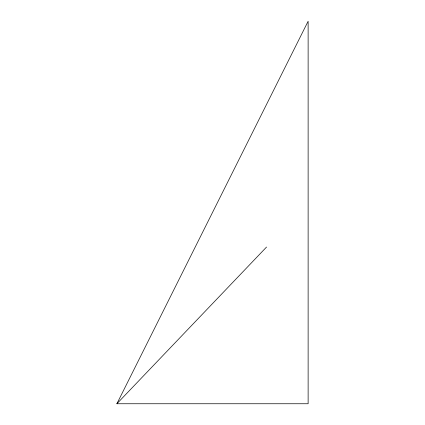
<?xml version="1.0" encoding="UTF-8"?>
<svg xmlns="http://www.w3.org/2000/svg" width="425" height="425" viewBox="0 0 425 425"><rect width="100%" height="100%" fill="white"/><g stroke="black" fill="none" stroke-linecap="round" stroke-linejoin="round"><path stroke-width="0.64" d="M116.875 403.75L308.125 21.25L308.125 403.75L116.875 403.75L266.549 247.042"/></g></svg>
